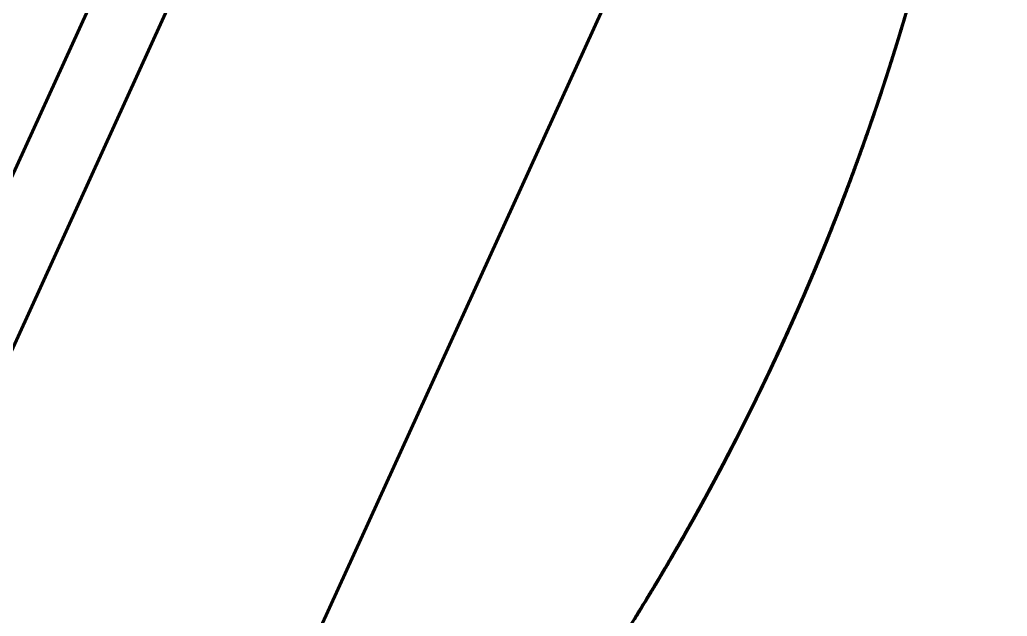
# Model space of a CAD drawing. Header units: millimetres. Extents: x 0 to 840, y 0 to 594.
# Drawn here: x 143.337 to 146.765, y 104.946 to 107.018 of the extents above; entities that cross this region are included whole.
import ezdxf

# ---------------------------------------------------------------- set-up
doc = ezdxf.new("R2010")
doc.units = ezdxf.units.MM
doc.linetypes.add('K5LT_BASIC', pattern=[0])
doc.layers.add('Системный слой', color=7, linetype='Continuous')

msp = doc.modelspace()

# ---------------------------------------------------------------- linework, layer by layer
at = {"layer": 'Системный слой', "color": 5, "linetype": 'K5LT_BASIC', "lineweight": 60, "true_color": 0x0000ff}
for p, q in [((142.10436, 103.83182), (145.00878, 110.20084)), ((143.37543, 102.70265), (146.69476, 109.98153)), ((142.43556, 103.95556), (145.13252, 109.86964)), ((146.36235, 106.87318), (146.37658, 106.91856)), ((146.36476, 106.88081), (146.37308, 106.90733)), ((146.1399, 106.25438), (146.15461, 106.29108)), ((146.11894, 106.20291), (146.1369, 106.24696)), ((146.10073, 106.15898), (146.11187, 106.18578)), ((146.10096, 106.15952), (146.11446, 106.19205)), ((146.10273, 106.16377), (146.11187, 106.18578)), ((146.09785, 106.15208), (146.10096, 106.15952)), ((146.00277, 105.93358), (146.0058, 105.94029)), ((145.84556, 105.60452), (145.84931, 105.61196)), ((145.77868, 105.47464), (145.79503, 105.50589)), ((145.73775, 105.39777), (145.74558, 105.41233)), ((145.55208, 105.07068), (145.5641, 105.09088)), ((145.5378, 105.04684), (145.55208, 105.07068)), ((145.5378, 105.04684), (145.54989, 105.06701)), ((145.50892, 104.99919), (145.52759, 105.02991)), ((145.52122, 105.0194), (145.53337, 105.03949)), ((145.48441, 104.95928), (145.50677, 104.99567))]:
    msp.add_line(p, q, dxfattribs=at)
for points, knots in [([(140.34278, 101.17395), (140.51167, 101.21743), (140.93558, 101.3405), (141.59892, 101.59017), (142.31917, 101.94127), (143.00344, 102.35817), (143.64574, 102.8372), (144.24046, 103.37418), (144.78237, 103.9644), (145.26675, 104.60269), (145.68933, 105.28346), (146.04643, 106.00075), (146.33492, 106.74828), (146.55227, 107.51951), (146.69657, 108.30768), (146.76657, 109.10588), (146.76165, 109.90713), (146.68185, 110.70442), (146.52787, 111.49075), (146.30107, 112.25925), (146.06477, 112.84983), (145.90599, 113.18254), (145.86051, 113.27363)], [0.989074842, 0.989074842, 0.989074842, 0.989074842, 0.989178867, 0.9893380013, 0.9894971356, 0.9896562699, 0.9898154042, 0.9899745385, 0.9901336728, 0.9902928071, 0.9904519414, 0.9906110757, 0.9907702101, 0.9909293444, 0.9910884787, 0.991247613, 0.9914067473, 0.9915658816, 0.9917250159, 0.9918841502, 0.9920432845, 0.9921040088, 0.9921040088, 0.9921040088, 0.9921040088]), ([(146.05521, 106.05202), (146.08636, 106.12385), (146.21932, 106.44232), (146.3872, 106.92469), (146.49793, 107.34234), (146.5356, 107.50308)], [0.95857838398, 0.95857838398, 0.95857838398, 0.95857838398, 0.95862507957, 0.95878421388, 0.95888269017, 0.95888269017, 0.95888269017, 0.95888269017]), ([(146.31934, 106.74108), (146.35245, 106.84006), (146.43252, 107.09474), (146.50058, 107.35296), (146.53752, 107.51126)], [0.77714971539, 0.77714971539, 0.77714971539, 0.77714971539, 0.7772119669, 0.77730892682, 0.77730892682, 0.77730892682, 0.77730892682]), ([(146.40545, 107.01349), (146.41182, 107.03487), (146.46018, 107.19961), (146.50357, 107.36579), (146.53752, 107.51126)], [0.86265378287, 0.86265378287, 0.86265378287, 0.86265378287, 0.86266709102, 0.86275618984, 0.86275618984, 0.86275618984, 0.86275618984]), ([(142.98014, 102.35755), (143.03821, 102.39657), (143.3154, 102.58783), (143.79159, 102.95974), (144.37421, 103.50981), (144.90286, 104.11194), (145.37292, 104.76084), (145.78026, 105.45085), (146.12131, 106.1759), (146.35857, 106.83391), (146.47393, 107.25031), (146.51339, 107.41064)], [0.9682905469, 0.9682905469, 0.9682905469, 0.9682905469, 0.9683322724, 0.9684914067, 0.9686505411, 0.9688096754, 0.9689688097, 0.969127944, 0.9692870783, 0.9694462126, 0.969544695, 0.969544695, 0.969544695, 0.969544695]), ([(146.1765, 106.34661), (146.2672, 106.57912), (146.37881, 106.90691), (146.47025, 107.24059), (146.49414, 107.33395)], [0.59549086078, 0.59549086078, 0.59549086078, 0.59549086078, 0.59563971992, 0.59569719943, 0.59569719943, 0.59569719943, 0.59569719943]), ([(146.34901, 106.83144), (146.38103, 106.93078), (146.4307, 107.09516), (146.47539, 107.26094), (146.49214, 107.32614)], [0.76648771667, 0.76648771667, 0.76648771667, 0.76648771667, 0.76654996817, 0.76659012353, 0.76659012353, 0.76659012353, 0.76659012353]), ([(146.40545, 107.01349), (146.41334, 107.03999), (146.44273, 107.14046), (146.47028, 107.24145), (146.48953, 107.31602)], [0.681078348954, 0.681078348954, 0.681078348954, 0.681078348954, 0.681094844048, 0.681140782045, 0.681140782045, 0.681140782045, 0.681140782045]), ([(145.82952, 105.57287), (145.91643, 105.74347), (146.11073, 106.15878), (146.30211, 106.6716), (146.40537, 107.01162), (146.42977, 107.0967)], [0.97983487856, 0.97983487856, 0.97983487856, 0.97983487856, 0.97994907702, 0.98010821133, 0.98016100604, 0.98016100604, 0.98016100604, 0.98016100604]), ([(146.1765, 106.34661), (146.26047, 106.56186), (146.34644, 106.81169), (146.42069, 107.06503), (146.42977, 107.0967)], [0.69161903168, 0.69161903168, 0.69161903168, 0.69161903168, 0.69175684278, 0.69177649336, 0.69177649336, 0.69177649336, 0.69177649336]), ([(146.1765, 106.34661), (146.25374, 106.54461), (146.33835, 106.78791), (146.41184, 107.03462), (146.42431, 107.07775)], [0.78774720257, 0.78774720257, 0.78774720257, 0.78774720257, 0.78787396563, 0.78790074277, 0.78790074277, 0.78790074277, 0.78790074277]), ([(146.31048, 106.71474), (146.34095, 106.80484), (146.38158, 106.93192), (146.41922, 107.0599), (146.42977, 107.0967)], [0.873272360246, 0.873272360246, 0.873272360246, 0.873272360246, 0.873329089752, 0.873351927269, 0.873351927269, 0.873351927269, 0.873351927269]), ([(146.18642, 106.37215), (146.26165, 106.56686), (146.34136, 106.79795), (146.41105, 107.0321), (146.42098, 107.06624)], [0.60617721528, 0.60617721528, 0.60617721528, 0.60617721528, 0.60630171865, 0.60632292622, 0.60632292622, 0.60632292622, 0.60632292622]), ([(145.46296, 104.92476), (145.50287, 104.98866), (145.68028, 105.28124), (145.9645, 105.82052), (146.22834, 106.45978), (146.36057, 106.86282), (146.40545, 107.01349)], [0.56313138499, 0.56313138499, 0.56313138499, 0.56313138499, 0.56317632081, 0.56333545512, 0.56349458943, 0.56358836231, 0.56358836231, 0.56358836231, 0.56358836231]), ([(145.50892, 104.99919), (145.53855, 105.04773), (145.70443, 105.32567), (145.97807, 105.84962), (146.23547, 106.47996), (146.36362, 106.87306), (146.40545, 107.01349)], [0.19999791005, 0.19999791005, 0.19999791005, 0.19999791005, 0.20003182686, 0.20019096117, 0.20035009548, 0.20043749448, 0.20043749448, 0.20043749448, 0.20043749448]), ([(145.50892, 104.99919), (145.54393, 105.05655), (145.71459, 105.34367), (145.99108, 105.8778), (146.24232, 106.49948), (146.36657, 106.88296), (146.40545, 107.01349)], [0.91561873782, 0.91561873782, 0.91561873782, 0.91561873782, 0.91565881604, 0.91581795035, 0.91597708466, 0.91605832226, 0.91605832226, 0.91605832226, 0.91605832226]), ([(145.71866, 105.36254), (145.83559, 105.5771), (146.06094, 106.03642), (146.27512, 106.59452), (146.38091, 106.93109), (146.40545, 107.01349)], [0.80889307977, 0.80889307977, 0.80889307977, 0.80889307977, 0.80903882877, 0.80919796308, 0.8092492435, 0.8092492435, 0.8092492435, 0.8092492435]), ([(145.86533, 105.64398), (145.89295, 105.69946), (146.03625, 105.99538), (146.22476, 106.4497), (146.35905, 106.8577), (146.40545, 107.01349)], [0.74487073386, 0.74487073386, 0.74487073386, 0.74487073386, 0.7449077021, 0.74506683641, 0.74516379622, 0.74516379622, 0.74516379622, 0.74516379622]), ([(145.90537, 105.7255), (145.95492, 105.82776), (146.11399, 106.17341), (146.27856, 106.60464), (146.38243, 106.93621), (146.40545, 107.01349)], [0.62739880624, 0.62739880624, 0.62739880624, 0.62739880624, 0.6274665818, 0.6276257161, 0.62767380958, 0.62767380958, 0.62767380958, 0.62767380958]), ([(146.05053, 106.04126), (146.08135, 106.11206), (146.21485, 106.43044), (146.32895, 106.75665), (146.40545, 107.01349)], [0.06137979003, 0.06137979003, 0.06137979003, 0.06137979003, 0.06142584341, 0.06158569209, 0.06158569209, 0.06158569209, 0.06158569209]), ([(146.1765, 106.34661), (146.21542, 106.44638), (146.29675, 106.667), (146.36891, 106.89081), (146.40545, 107.01349)], [0.10416909842, 0.10416909842, 0.10416909842, 0.10416909842, 0.10423297263, 0.10430932359, 0.10430932359, 0.10430932359, 0.10430932359]), ([(146.1765, 106.34661), (146.21633, 106.4487), (146.29756, 106.66936), (146.36962, 106.8932), (146.40545, 107.01349)], [0.55276722926, 0.55276722926, 0.55276722926, 0.55276722926, 0.55283259071, 0.55290745444, 0.55290745444, 0.55290745444, 0.55290745444]), ([(146.1765, 106.34661), (146.22112, 106.46098), (146.30184, 106.68184), (146.37338, 106.90583), (146.40545, 107.01349)], [0.63821449228, 0.63821449228, 0.63821449228, 0.63821449228, 0.63828771483, 0.63835471746, 0.63835471746, 0.63835471746, 0.63835471746]), ([(146.1765, 106.34661), (146.24895, 106.53233), (146.32673, 106.75433), (146.39525, 106.97923), (146.40545, 107.01349)], [0.70229993955, 0.70229993955, 0.70229993955, 0.70229993955, 0.7024188415, 0.70244016472, 0.70244016472, 0.70244016472, 0.70244016472]), ([(146.21758, 106.45405), (146.25283, 106.54811), (146.31734, 106.72999), (146.37566, 106.91394), (146.40219, 107.00256)], [0.09351105957, 0.09351105957, 0.09351105957, 0.09351105957, 0.0935709739, 0.0936261482, 0.0936261482, 0.0936261482, 0.0936261482]), ([(146.2271, 106.47958), (146.25145, 106.5452), (146.31458, 106.72195), (146.37186, 106.90071), (146.40545, 107.01349)], [0.81981821295, 0.81981821295, 0.81981821295, 0.81981821295, 0.81985996181, 0.81993015137, 0.81993015137, 0.81993015137, 0.81993015137]), ([(146.27855, 106.6221), (146.29468, 106.66804), (146.33901, 106.79785), (146.3802, 106.9287), (146.40545, 107.01349)], [0.360569299851, 0.360569299851, 0.360569299851, 0.360569299851, 0.360598345003, 0.360651112654, 0.360651112654, 0.360651112654, 0.360651112654]), ([(146.2848, 106.63996), (146.30743, 106.70488), (146.349, 106.82896), (146.38772, 106.95397), (146.40545, 107.01349)], [0.53146758797, 0.53146758797, 0.53146758797, 0.53146758797, 0.531508593253, 0.53154563869, 0.53154563869, 0.53154563869, 0.53154563869]), ([(146.29006, 106.6551), (146.32294, 106.75002), (146.36194, 106.86934), (146.3983, 106.98947), (146.40545, 107.01349)], [0.339214433514, 0.339214433514, 0.339214433514, 0.339214433514, 0.33927434755, 0.339289296897, 0.339289296897, 0.339289296897, 0.339289296897]), ([(146.30928, 106.71121), (146.32922, 106.77008), (146.36205, 106.8706), (146.39301, 106.97172), (146.40545, 107.01349)], [0.435354395665, 0.435354395665, 0.435354395665, 0.435354395665, 0.435391470401, 0.435417467794, 0.435417467794, 0.435417467794, 0.435417467794]), ([(146.31951, 106.74159), (146.34341, 106.81304), (146.37237, 106.90358), (146.39982, 106.99459), (146.40545, 107.01349)], [0.157657164742, 0.157657164742, 0.157657164742, 0.157657164742, 0.157702100573, 0.157713862984, 0.157713862984, 0.157713862984, 0.157713862984]), ([(146.35992, 106.86554), (146.36634, 106.88574), (146.38178, 106.93497), (146.39677, 106.98435), (146.40545, 107.01349)], [0.520833952959, 0.520833952959, 0.520833952959, 0.520833952959, 0.520846594526, 0.52086473081, 0.52086473081, 0.52086473081, 0.52086473081]), ([(146.36829, 106.89202), (146.37742, 106.92108), (146.38989, 106.96154), (146.40206, 107.0021), (146.40545, 107.01349)], [0.424711303932, 0.424711303932, 0.424711303932, 0.424711303932, 0.424729471674, 0.424736559911, 0.424736559911, 0.424736559911, 0.424736559911]), ([(146.10216, 106.16241), (146.12911, 106.22701), (146.23772, 106.49665), (146.3325, 106.77166), (146.39628, 106.98291)], [0.94792132567, 0.94792132567, 0.94792132567, 0.94792132567, 0.94796308084, 0.94809469782, 0.94809469782, 0.94809469782, 0.94809469782]), ([(146.22431, 106.47207), (146.25425, 106.55252), (146.3126, 106.71685), (146.3659, 106.88289), (146.39164, 106.96758)], [0.90526388251, 0.90526388251, 0.90526388251, 0.90526388251, 0.90531508593, 0.90536788282, 0.90536788282, 0.90536788282, 0.90536788282]), ([(146.23673, 106.50565), (146.26406, 106.58004), (146.31795, 106.73328), (146.36745, 106.888), (146.39164, 106.96758)], [0.723695566066, 0.723695566066, 0.723695566066, 0.723695566066, 0.723742838956, 0.723792448949, 0.723792448949, 0.723792448949, 0.723792448949]), ([(146.25027, 106.54279), (146.26198, 106.57511), (146.31195, 106.71575), (146.35823, 106.85768), (146.39164, 106.96759)], [0.734384335038, 0.734384335038, 0.734384335038, 0.734384335038, 0.734404837683, 0.734473358833, 0.734473358833, 0.734473358833, 0.734473358833]), ([(146.27745, 106.61896), (146.30448, 106.69586), (146.34508, 106.81687), (146.38295, 106.93875), (146.39628, 106.98291)], [0.349887731567, 0.349887731567, 0.349887731567, 0.349887731567, 0.349936346277, 0.34996385672, 0.34996385672, 0.34996385672, 0.34996385672]), ([(146.31048, 106.71475), (146.32064, 106.74478), (146.3519, 106.83893), (146.38151, 106.93362), (146.4009, 106.99827)], [0.894634178046, 0.894634178046, 0.894634178046, 0.894634178046, 0.894653087206, 0.894693348743, 0.894693348743, 0.894693348743, 0.894693348743]), ([(146.1765, 106.34661), (146.19717, 106.39959), (146.24537, 106.52689), (146.29053, 106.65532), (146.31577, 106.73044)], [0.210978177185, 0.210978177185, 0.210978177185, 0.210978177185, 0.211012094208, 0.211059366608, 0.211059366608, 0.211059366608, 0.211059366608]), ([(146.18217, 106.36119), (146.19313, 106.38942), (146.24116, 106.5152), (146.28622, 106.64211), (146.31934, 106.74108)], [0.937283022924, 0.937283022924, 0.937283022924, 0.937283022924, 0.937301082113, 0.937363333564, 0.937363333564, 0.937363333564, 0.937363333564]), ([(146.18642, 106.37215), (146.20734, 106.42631), (146.25185, 106.54506), (146.2937, 106.66477), (146.3156, 106.72994)], [0.926604451571, 0.926604451571, 0.926604451571, 0.926604451571, 0.926639083386, 0.926680088589, 0.926680088589, 0.926680088589, 0.926680088589]), ([(146.21194, 106.43904), (146.22312, 106.46871), (146.26031, 106.56908), (146.29561, 106.67014), (146.31951, 106.74159)], [0.478020556154, 0.478020556154, 0.478020556154, 0.478020556154, 0.478039465309, 0.478084401077, 0.478084401077, 0.478084401077, 0.478084401077]), ([(146.02535, 105.98399), (146.11546, 106.18691), (146.20888, 106.42151), (146.29176, 106.65984), (146.30156, 106.68851)], [0.6488172841, 0.6488172841, 0.6488172841, 0.6488172841, 0.64894971356, 0.64896778698, 0.64896778698, 0.64896778698, 0.64896778698]), ([(146.1765, 106.34661), (146.19807, 106.40191), (146.23873, 106.50942), (146.27721, 106.61773), (146.2953, 106.67027)], [0.659576308026, 0.659576308026, 0.659576308026, 0.659576308026, 0.659611712285, 0.659644861051, 0.659644861051, 0.659644861051, 0.659644861051]), ([(146.18082, 106.3577), (146.20952, 106.43158), (146.25057, 106.54174), (146.28933, 106.65272), (146.30171, 106.68895)], [0.381875069568, 0.381875069568, 0.381875069568, 0.381875069568, 0.381922342457, 0.381945182175, 0.381945182175, 0.381945182175, 0.381945182175]), ([(146.00607, 105.94088), (146.08532, 106.11674), (146.18069, 106.34901), (146.2657, 106.58514), (146.28481, 106.63998)], [0.57404153983, 0.57404153983, 0.57404153983, 0.57404153983, 0.57415658816, 0.57419122337, 0.57419122337, 0.57419122337, 0.57419122337]), ([(146.1765, 106.34661), (146.17982, 106.35512), (146.21948, 106.45727), (146.25718, 106.56019), (146.29006, 106.6551)], [0.766385386806, 0.766385386806, 0.766385386806, 0.766385386806, 0.766390833864, 0.766450748614, 0.766450748614, 0.766450748614, 0.766450748614]), ([(145.4812, 104.9541), (145.59259, 105.13406), (145.82929, 105.55023), (146.08587, 106.10504), (146.22763, 106.47806), (146.2717, 106.60265)], [0.87288458111, 0.87288458111, 0.87288458111, 0.87288458111, 0.87301082113, 0.87316995544, 0.87324877737, 0.87324877737, 0.87324877737, 0.87324877737]), ([(145.50892, 104.99919), (145.65139, 105.23258), (145.91073, 105.70721), (146.14567, 106.25479), (146.25567, 106.5572), (146.27396, 106.60905)], [0.30680698883, 0.30680698883, 0.30680698883, 0.30680698883, 0.30697008275, 0.30712921706, 0.30716200998, 0.30716200998, 0.30716200998, 0.30716200998]), ([(146.1765, 106.34661), (146.19238, 106.38731), (146.22659, 106.47703), (146.25929, 106.56732), (146.27665, 106.6167)], [0.125530914169, 0.125530914169, 0.125530914169, 0.125530914169, 0.125556970083, 0.125588188266, 0.125588188266, 0.125588188266, 0.125588188266]), ([(146.1765, 106.34661), (146.19613, 106.39693), (146.22937, 106.48458), (146.26116, 106.57275), (146.27437, 106.61021)], [0.841151741938, 0.841151741938, 0.841151741938, 0.841151741938, 0.841183959262, 0.841207648771, 0.841207648771, 0.841207648771, 0.841207648771]), ([(146.19352, 106.3906), (146.1978, 106.40174), (146.22604, 106.4758), (146.25325, 106.55024), (146.27562, 106.61375)], [0.670266593461, 0.670266593461, 0.670266593461, 0.670266593461, 0.670273711012, 0.670313868018, 0.670313868018, 0.670313868018, 0.670313868018]), ([(146.1765, 106.34661), (146.18461, 106.3674), (146.21533, 106.44708), (146.24486, 106.52721), (146.26602, 106.58664)], [0.85183264982, 0.85183264982, 0.85183264982, 0.85183264982, 0.851845957989, 0.851883584687, 0.851883584687, 0.851883584687, 0.851883584687]), ([(146.1765, 106.34661), (146.1837, 106.36508), (146.21403, 106.44361), (146.24319, 106.52259), (146.2648, 106.58323)], [0.403234518979, 0.403234518979, 0.403234518979, 0.403234518979, 0.403246339911, 0.403284733432, 0.403284733432, 0.403284733432, 0.403284733432]), ([(146.1765, 106.34661), (146.18086, 106.35778), (146.20993, 106.43277), (146.23795, 106.50818), (146.26102, 106.57262)], [0.136211822052, 0.136211822052, 0.136211822052, 0.136211822052, 0.13621896881, 0.136259798423, 0.136259798423, 0.136259798423, 0.136259798423]), ([(146.1765, 106.34661), (146.18565, 106.37005), (146.21363, 106.44273), (146.24062, 106.51579), (146.25843, 106.56541)], [0.221659085067, 0.221659085067, 0.221659085067, 0.221659085067, 0.221674092935, 0.221705537433, 0.221705537433, 0.221705537433, 0.221705537433]), ([(146.1765, 106.34661), (146.18759, 106.37503), (146.21129, 106.43676), (146.23428, 106.49877), (146.24645, 106.53224)], [0.040083651154, 0.040083651154, 0.040083651154, 0.040083651154, 0.040101845958, 0.040123092227, 0.040123092227, 0.040123092227, 0.040123092227]), ([(146.11282, 106.18807), (146.13099, 106.23203), (146.17499, 106.34104), (146.21673, 106.45095), (146.24077, 106.51668)], [0.862479588211, 0.862479588211, 0.862479588211, 0.862479588211, 0.862507956716, 0.86254970558, 0.86254970558, 0.86254970558, 0.86254970558]), ([(145.50892, 104.99919), (145.55358, 105.07236), (145.73273, 105.376), (145.9608, 105.82369), (146.12221, 106.20745), (146.1765, 106.34661)], [0.81949056692, 0.81949056692, 0.81949056692, 0.81949056692, 0.81954169319, 0.8197008275, 0.81978992619, 0.81978992619, 0.81978992619, 0.81978992619]), ([(145.68829, 105.3073), (145.77484, 105.46336), (145.95012, 105.80416), (146.10214, 106.15601), (146.1765, 106.34661)], [0.02917427118, 0.02917427118, 0.02917427118, 0.02917427118, 0.02928071292, 0.02940274327, 0.02940274327, 0.02940274327, 0.02940274327]), ([(145.70943, 105.34566), (145.73733, 105.39658), (145.89053, 105.68307), (146.04509, 106.01651), (146.15968, 106.30356), (146.17506, 106.34293)], [0.4243765713, 0.4243765713, 0.4243765713, 0.4243765713, 0.42441120306, 0.42457033736, 0.42459554863, 0.42459554863, 0.42459554863, 0.42459554863]), ([(145.87222, 105.65785), (145.91152, 105.73717), (146.0195, 105.96387), (146.11742, 106.19517), (146.1765, 106.34661)], [0.73419290645, 0.73419290645, 0.73419290645, 0.73419290645, 0.73424570337, 0.73434266317, 0.73434266317, 0.73434266317, 0.73434266317]), ([(146.02873, 105.99162), (146.05765, 106.05692), (146.10391, 106.16499), (146.14792, 106.27399), (146.16485, 106.31691)], [0.339072614366, 0.339072614366, 0.339072614366, 0.339072614366, 0.33911521324, 0.339142727211, 0.339142727211, 0.339142727211, 0.339142727211]), ([(146.0476, 106.03454), (146.07732, 106.10265), (146.12099, 106.2064), (146.1626, 106.31098), (146.1765, 106.34661)], [0.242953764558, 0.242953764558, 0.242953764558, 0.242953764558, 0.242998090389, 0.243020900835, 0.243020900835, 0.243020900835, 0.243020900835]), ([(146.05761, 106.05756), (146.09116, 106.13508), (146.13113, 106.23131), (146.16933, 106.32824), (146.1765, 106.34661)], [0.146830585925, 0.146830585925, 0.146830585925, 0.146830585925, 0.146880967537, 0.146892729937, 0.146892729937, 0.146892729937, 0.146892729937]), ([(146.09461, 106.14435), (146.111, 106.18339), (146.13865, 106.25066), (146.16545, 106.31829), (146.1765, 106.34661)], [0.510000212021, 0.510000212021, 0.510000212021, 0.510000212021, 0.51002546149, 0.510043597763, 0.510043597763, 0.510043597763, 0.510043597763]), ([(146.12251, 106.21162), (146.13139, 106.23327), (146.14958, 106.27819), (146.16739, 106.32326), (146.1765, 106.34661)], [0.328439257283, 0.328439257283, 0.328439257283, 0.328439257283, 0.328453214513, 0.32846816385, 0.32846816385, 0.32846816385, 0.32846816385]), ([(145.50892, 104.99919), (145.59497, 105.14016), (145.80934, 105.51536), (146.01842, 105.9557), (146.13982, 106.25371), (146.16007, 106.30483)], [0.25340244945, 0.25340244945, 0.25340244945, 0.25340244945, 0.25350095481, 0.25366008912, 0.25369288209, 0.25369288209, 0.25369288209, 0.25369288209]), ([(145.50892, 104.99919), (145.53577, 105.04317), (145.69916, 105.31636), (145.924, 105.74491), (146.09519, 106.14163), (146.15619, 106.29505)], [0.38157334396, 0.38157334396, 0.38157334396, 0.38157334396, 0.38160407384, 0.38176320815, 0.38186168449, 0.38186168449, 0.38186168449, 0.38186168449]), ([(145.50892, 104.99919), (145.58662, 105.12648), (145.79404, 105.48715), (146.00215, 105.91916), (146.12789, 106.22415), (146.15129, 106.28274)], [0.79812875118, 0.79812875118, 0.79812875118, 0.79812875118, 0.79821769574, 0.79837683004, 0.79841445672, 0.79841445672, 0.79841445672, 0.79841445672]), ([(145.97995, 105.8835), (146.01855, 105.96749), (146.0781, 106.10281), (146.13412, 106.23962), (146.15461, 106.29108)], [0.435177202114, 0.435177202114, 0.435177202114, 0.435177202114, 0.435232336092, 0.435265374042, 0.435265374042, 0.435265374042, 0.435265374042]), ([(146.0476, 106.03454), (146.0635, 106.07098), (146.09879, 106.15341), (146.13278, 106.23639), (146.15129, 106.28274)], [0.88380823719, 0.88380823719, 0.88380823719, 0.88380823719, 0.883831954169, 0.883861719739, 0.883861719739, 0.883861719739, 0.883861719739]), ([(146.04787, 106.03515), (146.06795, 106.08119), (146.10675, 106.1723), (146.14396, 106.26408), (146.16191, 106.30946)], [0.520657502996, 0.520657502996, 0.520657502996, 0.520657502996, 0.520687460217, 0.520716569665, 0.520716569665, 0.520716569665, 0.520716569665]), ([(146.06992, 106.08616), (146.08662, 106.12512), (146.11518, 106.19314), (146.14285, 106.26153), (146.15446, 106.29069)], [0.157517683163, 0.157517683163, 0.157517683163, 0.157517683163, 0.157542966264, 0.15756168618, 0.15756168618, 0.15756168618, 0.15756168618]), ([(145.71123, 105.34894), (145.72842, 105.38034), (145.87204, 105.64669), (146.01741, 105.95436), (146.13249, 106.23586), (146.14639, 106.2705)], [0.07190735528, 0.07190735528, 0.07190735528, 0.07190735528, 0.07192870783, 0.07208784214, 0.0721100998, 0.0721100998, 0.0721100998, 0.0721100998]), ([(145.98974, 105.90488), (146.01717, 105.96499), (146.07106, 106.08683), (146.12209, 106.2099), (146.14708, 106.27222)], [0.531310047147, 0.531310047147, 0.531310047147, 0.531310047147, 0.531349458944, 0.531389508336, 0.531389508336, 0.531389508336, 0.531389508336]), ([(145.99308, 105.9122), (146.01609, 105.96277), (146.06641, 106.07624), (146.11424, 106.19079), (146.1399, 106.25438)], [0.26428895121, 0.26428895121, 0.26428895121, 0.26428895121, 0.264322087842, 0.264362986915, 0.264362986915, 0.264362986915, 0.264362986915]), ([(146.0337, 106.00286), (146.04808, 106.03545), (146.08787, 106.12718), (146.12604, 106.2196), (146.14994, 106.27937)], [0.349755965759, 0.349755965759, 0.349755965759, 0.349755965759, 0.349777211967, 0.349815605429, 0.349815605429, 0.349815605429, 0.349815605429]), ([(145.50892, 104.99919), (145.56323, 105.08817), (145.75076, 105.40839), (145.95637, 105.81855), (146.09509, 106.14436), (146.12805, 106.22517)], [0.72336239603, 0.72336239603, 0.72336239603, 0.72336239603, 0.72342457034, 0.72358370465, 0.72363575887, 0.72363575887, 0.72363575887, 0.72363575887]), ([(146.00607, 105.94088), (146.03322, 106.00112), (146.07759, 106.10271), (146.11998, 106.20513), (146.13677, 106.24664)], [0.6167651713, 0.6167651713, 0.6167651713, 0.6167651713, 0.616804583068, 0.616831286751, 0.616831286751, 0.616831286751, 0.616831286751]), ([(146.01094, 105.95171), (146.0288, 105.99148), (146.06799, 106.08058), (146.10565, 106.17035), (146.12598, 106.2201)], [0.712895702581, 0.712895702581, 0.712895702581, 0.712895702581, 0.71292170592, 0.712953761827, 0.712953761827, 0.712953761827, 0.712953761827]), ([(145.50892, 104.99919), (145.58123, 105.11766), (145.78413, 105.46899), (145.978, 105.86774), (146.09621, 106.14795), (146.11049, 106.18243)], [0.08250792341, 0.08250792341, 0.08250792341, 0.08250792341, 0.08259070656, 0.08274984087, 0.08277209847, 0.08277209847, 0.08277209847, 0.08277209847]), ([(145.8061, 105.52724), (145.88618, 105.68212), (145.99053, 105.90005), (146.08552, 106.12211), (146.1112, 106.18415)], [0.54190745743, 0.54190745743, 0.54190745743, 0.54190745743, 0.54201145767, 0.5420515079, 0.5420515079, 0.5420515079, 0.5420515079]), ([(145.97481, 105.87234), (145.98973, 105.90468), (146.03889, 106.01302), (146.08579, 106.12238), (146.11752, 106.19945)], [0.905134705402, 0.905134705402, 0.905134705402, 0.905134705402, 0.905155951623, 0.905205667741, 0.905205667741, 0.905205667741, 0.905205667741]), ([(145.98485, 105.89418), (146.00524, 105.93872), (146.05042, 106.03966), (146.09363, 106.14146), (146.11709, 106.19842)], [0.17883775008, 0.17883775008, 0.17883775008, 0.17883775008, 0.178866963718, 0.17890371051, 0.17890371051, 0.17890371051, 0.17890371051]), ([(145.99975, 105.92691), (146.01927, 105.97002), (146.0592, 106.06017), (146.09757, 106.15101), (146.11709, 106.19842)], [0.894465727209, 0.894465727209, 0.894465727209, 0.894465727209, 0.894493952896, 0.894524538279, 0.894524538279, 0.894524538279, 0.894524538279]), ([(145.70738, 105.34191), (145.81599, 105.53991), (145.95112, 105.81121), (146.07157, 106.08911), (146.10124, 106.16018)], [0.63799387938, 0.63799387938, 0.63799387938, 0.63799387938, 0.63812858052, 0.63817451851, 0.63817451851, 0.63817451851, 0.63817451851]), ([(146.0058, 105.94029), (146.02221, 105.97669), (146.05546, 106.05186), (146.08763, 106.1275), (146.10387, 106.16651)], [0.445870514753, 0.445870514753, 0.445870514753, 0.445870514753, 0.445894334819, 0.445919539571, 0.445919539571, 0.445919539571, 0.445919539571]), ([(145.9142, 105.74378), (145.9343, 105.7855), (145.97535, 105.87255), (146.01494, 105.96028), (146.03507, 106.00597)], [0.018591094025, 0.018591094025, 0.018591094025, 0.018591094025, 0.018618714195, 0.018648497012, 0.018648497012, 0.018648497012, 0.018648497012]), ([(145.67477, 105.28302), (145.72238, 105.36822), (145.84024, 105.58786), (145.94841, 105.8125), (146.01054, 105.95083)], [0.95840773165, 0.95840773165, 0.95840773165, 0.95840773165, 0.95846594526, 0.95855639063, 0.95855639063, 0.95855639063, 0.95855639063]), ([(145.69427, 105.31811), (145.78102, 105.47506), (145.88978, 105.68734), (145.98952, 105.9039), (146.01368, 105.95782)], [0.92637298924, 0.92637298924, 0.92637298924, 0.92637298924, 0.92647994908, 0.92651519193, 0.92651519193, 0.92651519193, 0.92651519193]), ([(145.83678, 105.58716), (145.86489, 105.6426), (145.92747, 105.76942), (145.98689, 105.89775), (146.01918, 105.97013)], [0.392388132145, 0.392388132145, 0.392388132145, 0.392388132145, 0.392425206875, 0.392472478021, 0.392472478021, 0.392472478021, 0.392472478021]), ([(145.84931, 105.61196), (145.8814, 105.67576), (145.9347, 105.78512), (145.98565, 105.89558), (146.00629, 105.94137)], [0.296265485262, 0.296265485262, 0.296265485262, 0.296265485262, 0.296308084023, 0.296338041207, 0.296338041207, 0.296338041207, 0.296338041207]), ([(145.50892, 104.99919), (145.53168, 105.03648), (145.69142, 105.30273), (145.85632, 105.61493), (145.98561, 105.8956), (146.00299, 105.93407)], [0.11455064703, 0.11455064703, 0.11455064703, 0.11455064703, 0.11457670274, 0.11473583705, 0.11476101387, 0.11476101387, 0.11476101387, 0.11476101387]), ([(145.50892, 104.99919), (145.58532, 105.12435), (145.75943, 105.4268), (145.91476, 105.73943), (145.99827, 105.92363)], [0.34953062034, 0.34953062034, 0.34953062034, 0.34953062034, 0.34961807766, 0.34973870883, 0.34973870883, 0.34973870883, 0.34973870883]), ([(145.50892, 104.99919), (145.64582, 105.22346), (145.81242, 105.52701), (145.96016, 105.8398), (145.99457, 105.91549)], [0.66995785665, 0.66995785665, 0.66995785665, 0.66995785665, 0.6701145767, 0.67016416849, 0.67016416849, 0.67016416849, 0.67016416849]), ([(145.78786, 105.49216), (145.82954, 105.57186), (145.90373, 105.71937), (145.97362, 105.86897), (146.00453, 105.93748)], [0.125344188941, 0.125344188941, 0.125344188941, 0.125344188941, 0.125397835774, 0.12544266541, 0.12544266541, 0.12544266541, 0.12544266541]), ([(145.81882, 105.55194), (145.84117, 105.59552), (145.90463, 105.7219), (145.96494, 105.84983), (146.00299, 105.93407)], [0.221485745797, 0.221485745797, 0.221485745797, 0.221485745797, 0.221514958625, 0.221570092631, 0.221570092631, 0.221570092631, 0.221570092631]), ([(145.83678, 105.58716), (145.85764, 105.6283), (145.91345, 105.74059), (145.96676, 105.85408), (145.99946, 105.92627)], [0.937114433875, 0.937114433875, 0.937114433875, 0.937114433875, 0.937141947804, 0.937189219562, 0.937189219562, 0.937189219562, 0.937189219562]), ([(145.84402, 105.60146), (145.8648, 105.64264), (145.91455, 105.74322), (145.96231, 105.84476), (145.98974, 105.90488)], [0.755542186981, 0.755542186981, 0.755542186981, 0.755542186981, 0.755569700828, 0.755609112587, 0.755609112587, 0.755609112587, 0.755609112587]), ([(145.50892, 104.99919), (145.52055, 105.01824), (145.67022, 105.26559), (145.82858, 105.56007), (145.96098, 105.84223), (145.97973, 105.88301)], [0.84085238268, 0.84085238268, 0.84085238268, 0.84085238268, 0.84086569064, 0.84102482495, 0.84105159485, 0.84105159485, 0.84105159485, 0.84105159485]), ([(145.77694, 105.47134), (145.80523, 105.52508), (145.87513, 105.66138), (145.94135, 105.79951), (145.97995, 105.8835)], [0.317595856644, 0.317595856644, 0.317595856644, 0.317595856644, 0.317632081477, 0.317687215481, 0.317687215481, 0.317687215481, 0.317687215481]), ([(145.84209, 105.59765), (145.87189, 105.65662), (145.91671, 105.74792), (145.95989, 105.83999), (145.97481, 105.87234)], [0.659413166388, 0.659413166388, 0.659413166388, 0.659413166388, 0.659452577976, 0.659473824243, 0.659473824243, 0.659473824243, 0.659473824243]), ([(145.50892, 104.99919), (145.64861, 105.22802), (145.80098, 105.50627), (145.93752, 105.79226), (145.95816, 105.83647)], [0.48838242274, 0.48838242274, 0.48838242274, 0.48838242274, 0.48854232973, 0.48857143711, 0.48857143711, 0.48857143711, 0.48857143711]), ([(145.59015, 105.13507), (145.61345, 105.17488), (145.74502, 105.40391), (145.86593, 105.63895), (145.95816, 105.83647)], [0.90496930347, 0.90496930347, 0.90496930347, 0.90496930347, 0.90499681731, 0.90512684431, 0.90512684431, 0.90512684431, 0.90512684431]), ([(144.91537, 104.14776), (144.94732, 104.18812), (145.14258, 104.43946), (145.47555, 104.92132), (145.7734, 105.45252), (145.92232, 105.75993), (145.95403, 105.82763)], [0.94745497711, 0.94745497711, 0.94745497711, 0.94745497711, 0.94748567791, 0.94764481222, 0.94780394653, 0.94784853434, 0.94784853434, 0.94784853434, 0.94784853434]), ([(145.82077, 105.55574), (145.83644, 105.58633), (145.87865, 105.66997), (145.91949, 105.7543), (145.94478, 105.80795)], [0.136039331858, 0.136039331858, 0.136039331858, 0.136039331858, 0.136059834501, 0.136095212943, 0.136095212943, 0.136095212943, 0.136095212943]), ([(145.82247, 105.55907), (145.8387, 105.59078), (145.88086, 105.67444), (145.92163, 105.75879), (145.94637, 105.81132)], [0.584638206345, 0.584638206345, 0.584638206345, 0.584638206345, 0.584659452578, 0.584694083978, 0.584694083978, 0.584694083978, 0.584694083978]), ([(145.50892, 104.99919), (145.6293, 105.1964), (145.75901, 105.42965), (145.87758, 105.66851), (145.89321, 105.70052)], [0.68063876454, 0.68063876454, 0.68063876454, 0.68063876454, 0.68077657543, 0.6807978217, 0.6807978217, 0.6807978217, 0.6807978217]), ([(145.50892, 104.99919), (145.59627, 105.14229), (145.72851, 105.37398), (145.84974, 105.61155), (145.89321, 105.70052)], [0.70200058029, 0.70200058029, 0.70200058029, 0.70200058029, 0.70210057288, 0.70215963733, 0.70215963733, 0.70215963733, 0.70215963733]), ([(145.63588, 105.21417), (145.67121, 105.27604), (145.76469, 105.4446), (145.85243, 105.61625), (145.90541, 105.72558)], [0.61660295826, 0.61660295826, 0.61660295826, 0.61660295826, 0.61664544876, 0.61671791624, 0.61671791624, 0.61671791624, 0.61671791624]), ([(145.50892, 104.99919), (145.53706, 105.0453), (145.66097, 105.25267), (145.77603, 105.46521), (145.85984, 105.63298)], [0.8301714748, 0.8301714748, 0.8301714748, 0.8301714748, 0.83020369192, 0.83031555334, 0.83031555334, 0.83031555334, 0.83031555334]), ([(145.7017, 105.33157), (145.7285, 105.38027), (145.77667, 105.46985), (145.82323, 105.56028), (145.84402, 105.60146)], [0.157350679485, 0.157350679485, 0.157350679485, 0.157350679485, 0.157383831955, 0.157411345877, 0.157411345877, 0.157411345877, 0.157411345877]), ([(145.72835, 105.38038), (145.74719, 105.41514), (145.78685, 105.48955), (145.8254, 105.56454), (145.84556, 105.60452)], [0.605959866742, 0.605959866742, 0.605959866742, 0.605959866742, 0.605983450032, 0.60601015646, 0.60601015646, 0.60601015646, 0.60601015646]), ([(145.66757, 105.27015), (145.69577, 105.32041), (145.74315, 105.40688), (145.78902, 105.49416), (145.80782, 105.53056)], [0.883638443563, 0.883638443563, 0.883638443563, 0.883638443563, 0.88367281986, 0.883697253298, 0.883697253298, 0.883697253298, 0.883697253298]), ([(145.60414, 105.15907), (145.62409, 105.19341), (145.69162, 105.31154), (145.75632, 105.43127), (145.80069, 105.5168)], [0.274801262616, 0.274801262616, 0.274801262616, 0.274801262616, 0.27482495226, 0.274882423382, 0.274882423382, 0.274882423382, 0.274882423382]), ([(145.59822, 105.1489), (145.63741, 105.21615), (145.69977, 105.32659), (145.75966, 105.43838), (145.78241, 105.48176)], [0.712716146515, 0.712716146515, 0.712716146515, 0.712716146515, 0.712762571611, 0.712791788146, 0.712791788146, 0.712791788146, 0.712791788146]), ([(145.50892, 104.99919), (145.54672, 105.06111), (145.62824, 105.19857), (145.70589, 105.33827), (145.74711, 105.41519)], [0.734043303906, 0.734043303906, 0.734043303906, 0.734043303906, 0.734086569064, 0.734138622562, 0.734138622562, 0.734138622562, 0.734138622562]), ([(145.50892, 104.99919), (145.54263, 105.05442), (145.61215, 105.17126), (145.67885, 105.28972), (145.71303, 105.35223)], [0.467020606977, 0.467020606977, 0.467020606977, 0.467020606977, 0.467059197963, 0.467101693053, 0.467101693053, 0.467101693053, 0.467101693053]), ([(145.29676, 104.66893), (145.38986, 104.80679), (145.52417, 105.01875), (145.64898, 105.23634), (145.68992, 105.31023)], [0.92622159481, 0.92622159481, 0.92622159481, 0.92622159481, 0.92632081477, 0.92637119959, 0.92637119959, 0.92637119959, 0.92637119959]), ([(145.50892, 104.99919), (145.52482, 105.02523), (145.58012, 105.11693), (145.6337, 105.20967), (145.67112, 105.27649)], [0.029103384016, 0.029103384016, 0.029103384016, 0.029103384016, 0.029121578613, 0.029167258041, 0.029167258041, 0.029167258041, 0.029167258041]), ([(145.50892, 104.99919), (145.52203, 105.02067), (145.57141, 105.10237), (145.61942, 105.18489), (145.65402, 105.24609)], [0.210678817929, 0.210678817929, 0.210678817929, 0.210678817929, 0.210693825589, 0.210735757617, 0.210735757617, 0.210735757617, 0.210735757617]), ([(145.40348, 104.83089), (145.44133, 104.88977), (145.51841, 105.01298), (145.59232, 105.13813), (145.62977, 105.2035)], [0.936941064634, 0.936941064634, 0.936941064634, 0.936941064634, 0.936982813495, 0.937027749268, 0.937027749268, 0.937027749268, 0.937027749268]), ([(145.44394, 104.89444), (145.46084, 104.92126), (145.52297, 105.02104), (145.58304, 105.1221), (145.62579, 105.19655)], [0.851508780355, 0.851508780355, 0.851508780355, 0.851508780355, 0.85152768937, 0.851578893102, 0.851578893102, 0.851578893102, 0.851578893102]), ([(145.50892, 104.99919), (145.51517, 105.00942), (145.55838, 105.08055), (145.60055, 105.15231), (145.63588, 105.21417)], [0.125231554914, 0.125231554914, 0.125231554914, 0.125231554914, 0.125238701464, 0.125281195935, 0.125281195935, 0.125281195935, 0.125281195935]), ([(145.4587, 104.91795), (145.49726, 104.97955), (145.55012, 105.06645), (145.60141, 105.15427), (145.61592, 105.17941)], [0.744705222439, 0.744705222439, 0.744705222439, 0.744705222439, 0.744748567791, 0.744765882725, 0.744765882725, 0.744765882725, 0.744765882725]), ([(145.50892, 104.99919), (145.51646, 105.01155), (145.55003, 105.06686), (145.58298, 105.12255), (145.60816, 105.166)], [0.573829685755, 0.573829685755, 0.573829685755, 0.573829685755, 0.573838319542, 0.573868276729, 0.573868276729, 0.573868276729, 0.573868276729]), ([(144.24606, 103.39737), (144.30863, 103.45972), (144.55632, 103.71429), (144.96187, 104.1867), (145.33457, 104.71344), (145.53189, 105.03564), (145.58798, 105.13137)], [0.95793585171, 0.95793585171, 0.95793585171, 0.95793585171, 0.95798854233, 0.95814767664, 0.95830681095, 0.95837299204, 0.95837299204, 0.95837299204, 0.95837299204]), ([(145.04572, 104.31674), (145.17687, 104.49122), (145.35405, 104.74674), (145.51693, 105.01138), (145.5641, 105.09088)], [0.32800475232, 0.32800475232, 0.32800475232, 0.32800475232, 0.32813494589, 0.3281900799, 0.3281900799, 0.3281900799, 0.3281900799]), ([(145.34749, 104.74492), (145.3729, 104.78343), (145.44973, 104.90194), (145.52361, 105.02233), (145.572, 105.10421)], [0.776707050126, 0.776707050126, 0.776707050126, 0.776707050126, 0.776734563972, 0.776791291425, 0.776791291425, 0.776791291425, 0.776791291425]), ([(145.43873, 104.8862), (145.45607, 104.91364), (145.50258, 104.98816), (145.54794, 105.0634), (145.57607, 105.11111)], [0.40290871207, 0.40290871207, 0.40290871207, 0.40290871207, 0.402928071292, 0.402961109236, 0.402961109236, 0.402961109236, 0.402961109236]), ([(142.3202, 101.95609), (142.34566, 101.97004), (142.60436, 102.11353), (143.08207, 102.41192), (143.71901, 102.89806), (144.30771, 103.44162), (144.84303, 104.03783), (145.23454, 104.56585), (145.44483, 104.89419), (145.50892, 104.99919)], [0.97881781994, 0.97881781994, 0.97881781994, 0.97881781994, 0.97883513686, 0.97899427116, 0.97915340547, 0.97931253978, 0.97947167409, 0.9796308084, 0.97970418509, 0.97970418509, 0.97970418509, 0.97970418509]), ([(144.91015, 104.14117), (144.92927, 104.16527), (145.11291, 104.39941), (145.31388, 104.68519), (145.48213, 104.9553), (145.50892, 104.99919)], [0.1463852157, 0.1463852157, 0.1463852157, 0.1463852157, 0.14640356461, 0.14656269892, 0.14659337068, 0.14659337068, 0.14659337068, 0.14659337068]), ([(144.91015, 104.14117), (145.01293, 104.27077), (145.22185, 104.55049), (145.41327, 104.84251), (145.50892, 104.99919)], [0.37068428113, 0.37068428113, 0.37068428113, 0.37068428113, 0.3707829408, 0.37089243608, 0.37089243608, 0.37089243608, 0.37089243608]), ([(144.91015, 104.14117), (145.0769, 104.35143), (145.28087, 104.63507), (145.46691, 104.93037), (145.50892, 104.99919)], [0.60566425442, 0.60566425442, 0.60566425442, 0.60566425442, 0.60582431572, 0.6058724094, 0.6058724094, 0.6058724094, 0.6058724094]), ([(144.96433, 104.21021), (144.97662, 104.22603), (145.15174, 104.4532), (145.33416, 104.71621), (145.49178, 104.97111), (145.50892, 104.99919)], [0.05027449352, 0.05027449352, 0.05027449352, 0.05027449352, 0.05028644176, 0.05044557607, 0.05046519978, 0.05046519978, 0.05046519978, 0.05046519978]), ([(145.04847, 104.3204), (145.08814, 104.37324), (145.24983, 104.59387), (145.40084, 104.82214), (145.50892, 104.99919)], [0.64843289884, 0.64843289884, 0.64843289884, 0.64843289884, 0.64847231063, 0.64859604089, 0.64859604089, 0.64859604089, 0.64859604089]), ([(145.32564, 104.71197), (145.35122, 104.75036), (145.41345, 104.84538), (145.47378, 104.94162), (145.50892, 104.99919)], [0.691251926004, 0.691251926004, 0.691251926004, 0.691251926004, 0.691279439847, 0.691319672417, 0.691319672417, 0.691319672417, 0.691319672417]), ([(144.81608, 104.02466), (144.94784, 104.18495), (145.18109, 104.49074), (145.39316, 104.8115), (145.48607, 104.96198)], [0.10363181043, 0.10363181043, 0.10363181043, 0.10363181043, 0.1037555697, 0.10386105718, 0.10386105718, 0.10386105718, 0.10386105718]), ([(144.91015, 104.14117), (144.91776, 104.15076), (145.09068, 104.36976), (145.2848, 104.64201), (145.45652, 104.91413), (145.48541, 104.9609)], [0.2425133866, 0.2425133866, 0.2425133866, 0.2425133866, 0.24252068746, 0.24267982177, 0.2427126063, 0.2427126063, 0.2427126063, 0.2427126063]), ([(145.34099, 104.73509), (145.3643, 104.7703), (145.41524, 104.84851), (145.46489, 104.92756), (145.49169, 104.97109)], [0.50968200899, 0.50968200899, 0.50968200899, 0.50968200899, 0.509707192871, 0.509737682915, 0.509737682915, 0.509737682915, 0.509737682915])]:
    msp.add_open_spline(points, degree=3, knots=knots, dxfattribs=at)
for points in [[(146.33929, 106.80146), (146.361, 106.868), (146.3819, 106.9348), (146.40198, 107.00186)], [(146.34425, 106.8167), (146.36544, 106.88205), (146.38584, 106.94765), (146.40545, 107.01349)], [(146.34425, 106.81669), (146.36544, 106.88204), (146.38584, 106.94765), (146.40545, 107.01349)], [(146.34425, 106.8167), (146.36501, 106.88074), (146.38502, 106.94503), (146.40427, 107.00954)], [(146.35277, 106.84314), (146.37092, 106.89974), (146.38848, 106.95653), (146.40545, 107.01349)], [(146.36438, 106.87963), (146.37802, 106.92282), (146.39132, 106.96613), (146.40427, 107.00954)], [(146.36797, 106.89102), (146.38077, 106.93175), (146.39326, 106.97257), (146.40545, 107.01349)], [(146.36941, 106.8956), (146.38171, 106.93481), (146.39372, 106.97411), (146.40545, 107.01349)], [(146.36957, 106.89611), (146.38181, 106.93515), (146.39377, 106.97428), (146.40545, 107.01349)], [(146.37069, 106.89968), (146.38254, 106.93753), (146.39413, 106.97547), (146.40545, 107.01349)], [(146.37546, 106.91498), (146.38566, 106.94776), (146.39565, 106.98059), (146.40545, 107.01349)], [(146.37895, 106.92621), (146.38794, 106.95525), (146.39677, 106.98435), (146.40545, 107.01349)], [(146.38477, 106.9451), (146.39176, 106.96787), (146.39865, 106.99066), (146.40545, 107.01349)], [(146.3343, 106.78622), (146.35732, 106.85632), (146.37944, 106.92672), (146.40064, 106.99739)], [(146.34045, 106.80501), (146.35905, 106.86211), (146.37706, 106.9194), (146.39446, 106.97688)], [(146.36957, 106.89611), (146.38023, 106.9301), (146.39067, 106.96415), (146.4009, 106.99827)], [(146.37308, 106.90733), (146.37817, 106.92365), (146.38322, 106.93999), (146.38821, 106.95634)], [(146.19925, 106.40557), (146.23454, 106.49805), (146.26822, 106.59113), (146.30028, 106.68478)], [(146.23266, 106.49461), (146.24874, 106.53819), (146.26446, 106.5819), (146.27983, 106.62574)], [(146.1765, 106.34661), (146.20526, 106.42033), (146.23299, 106.49444), (146.25969, 106.56893)], [(146.20911, 106.43155), (146.22593, 106.47603), (146.24236, 106.52065), (146.25843, 106.56541)], [(146.21758, 106.45405), (146.23283, 106.49474), (146.24777, 106.53555), (146.26239, 106.57647)], [(146.1765, 106.34661), (146.20189, 106.4117), (146.22649, 106.4771), (146.25027, 106.54279)], [(146.1765, 106.34661), (146.20144, 106.41054), (146.22561, 106.47477), (146.249, 106.53927)], [(146.1765, 106.34661), (146.20002, 106.40689), (146.22285, 106.46743), (146.24498, 106.52823)], [(146.1765, 106.34661), (146.19365, 106.39056), (146.21043, 106.43465), (146.22684, 106.47888)], [(146.1765, 106.34661), (146.19231, 106.38714), (146.20781, 106.4278), (146.22301, 106.46856)], [(146.05521, 106.05202), (146.08536, 106.12156), (146.1146, 106.1915), (146.1429, 106.26181)], [(146.06992, 106.08616), (146.0949, 106.14443), (146.11922, 106.20299), (146.1429, 106.26181)], [(146.04618, 106.03127), (146.07476, 106.09671), (146.10252, 106.1625), (146.12946, 106.22863)], [(146.06362, 106.07148), (146.0851, 106.12136), (146.10611, 106.17143), (146.12664, 106.2217)], [(146.0964, 106.14863), (146.1035, 106.16555), (146.11053, 106.18249), (146.11752, 106.19945)], [(146.05891, 106.06057), (146.07567, 106.09934), (146.09215, 106.13822), (146.10833, 106.17723)], [(145.83678, 105.58716), (145.88147, 105.67529), (145.92463, 105.76419), (145.96623, 105.85381)], [(145.88639, 105.6866), (145.91606, 105.74703), (145.94501, 105.80782), (145.97324, 105.86894)], [(145.91768, 105.75101), (145.93364, 105.78424), (145.9494, 105.81757), (145.96493, 105.851)], [(145.89247, 105.69901), (145.91312, 105.74125), (145.93342, 105.78366), (145.95337, 105.82623)], [(145.89862, 105.7116), (145.91468, 105.7446), (145.93053, 105.77769), (145.94616, 105.81089)], [(145.88098, 105.67558), (145.89498, 105.704), (145.90883, 105.73251), (145.92251, 105.76109)], [(145.7511, 105.42263), (145.78025, 105.47716), (145.80882, 105.53201), (145.83678, 105.58716)], [(145.72835, 105.38038), (145.75033, 105.42094), (145.77198, 105.46167), (145.7933, 105.50258)], [(145.74558, 105.41233), (145.7615, 105.442), (145.77724, 105.47177), (145.79281, 105.50163)], [(145.72835, 105.38038), (145.74286, 105.40716), (145.75723, 105.43401), (145.77145, 105.46094)], [(145.68992, 105.31023), (145.71268, 105.35132), (145.73511, 105.3926), (145.7572, 105.43406)], [(145.69427, 105.31811), (145.71672, 105.35873), (145.73884, 105.39953), (145.76063, 105.44051)], [(145.71687, 105.35926), (145.73439, 105.39137), (145.7517, 105.4236), (145.76881, 105.45593)], [(145.69398, 105.31757), (145.7119, 105.35), (145.72961, 105.38253), (145.74711, 105.41519)], [(145.71687, 105.35926), (145.72702, 105.37786), (145.7371, 105.3965), (145.74711, 105.41519)], [(145.50892, 104.99919), (145.55089, 105.06795), (145.59189, 105.13729), (145.6319, 105.20721)], [(145.50892, 104.99919), (145.54263, 105.05442), (145.57572, 105.11003), (145.60816, 105.166)], [(145.50892, 104.99919), (145.53985, 105.04986), (145.57025, 105.10084), (145.60011, 105.15214)], [(145.50892, 104.99919), (145.53963, 105.0495), (145.56982, 105.10012), (145.59948, 105.15105)], [(145.50892, 104.99919), (145.53963, 105.0495), (145.56982, 105.10012), (145.59948, 105.15105)], [(145.48441, 104.95928), (145.52036, 105.01745), (145.5556, 105.07605), (145.59014, 105.13507)], [(145.50892, 104.99919), (145.53512, 105.04211), (145.56093, 105.08525), (145.58636, 105.12861)], [(145.50892, 104.99919), (145.53502, 105.04195), (145.56075, 105.08494), (145.58609, 105.12815)], [(145.52122, 105.0194), (145.54311, 105.05549), (145.56474, 105.09174), (145.58609, 105.12815)], [(145.50674, 104.99563), (145.53016, 105.03394), (145.55327, 105.07244), (145.57607, 105.11111)], [(145.50892, 104.99919), (145.53233, 105.03754), (145.55544, 105.07608), (145.57824, 105.11479)], [(145.50892, 104.99919), (145.5302, 105.03405), (145.55122, 105.06906), (145.572, 105.10421)], [(145.50892, 104.99919), (145.52751, 105.02964), (145.5459, 105.0602), (145.5641, 105.09088)], [(145.50892, 104.99919), (145.52751, 105.02964), (145.5459, 105.0602), (145.5641, 105.09088)], [(145.50892, 104.99919), (145.51786, 105.01383), (145.52675, 105.02849), (145.53559, 105.04318)], [(145.47764, 104.94835), (145.48813, 104.96526), (145.49855, 104.98221), (145.50892, 104.99919)]]:
    msp.add_open_spline(points, degree=3, dxfattribs=at)

doc.saveas('drawing.dxf')
